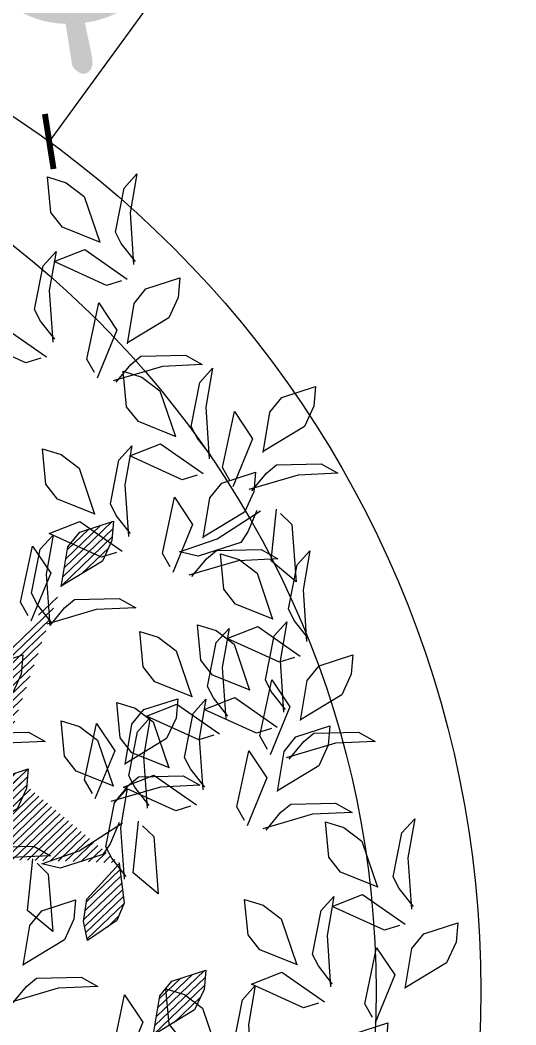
# Model space of a CAD drawing. Header units: millimetres. Extents: x 29001 to 40804, y -8833 to -5892.
# Drawn here: x 29862.26 to 29871.71, y -8584.09 to -8564.96 of the extents above; entities that cross this region are included whole.
import ezdxf

# ---------------------------------------------------------------- set-up
doc = ezdxf.new("R2010")
doc.units = ezdxf.units.MM
doc.layers.get('0').update_dxf_attribs({"lineweight": 0})
doc.layers.get('Defpoints').update_dxf_attribs({"lineweight": 0})
for name, color, linetype, lineweight in [('250', 250, 'Continuous', 0), ('Auto_Tefriş', 32, 'Continuous', 0), ('saksı', 180, 'Continuous', 0), ('wipeout', 254, 'Continuous', 0)]:
    doc.layers.add(name, color=color, linetype=linetype, lineweight=lineweight)
doc.styles.add('AUTOBAN', font='')
doc.styles.get('AUTOBAN').set_extended_font_data('Helvetica Normal Tr')
doc.dimstyles.new('AUTO_DIM_1-20', dxfattribs={"dimtxt": 4, "dimasz": 0.75, "dimexe": 2, "dimexo": 10, "dimgap": 0.2, "dimtad": 1, "dimdec": 0, "dimrnd": 0.5, "dimdsep": 46, "dimtxsty": 'AUTOBAN', "dimblk": 'ARCHTICK', "dimcen": 2, "dimclrd": 256, "dimclre": 256, "dimclrt": 256, "dimadec": 0, "dimazin": 0, "dimtfac": 1, "dimtdec": 0, "dimtix": 1, "dimtofl": 0, "dimtmove": 1, "dimatfit": 3, "dimfxl": 1, "dimtolj": 1, "dimtzin": 0, "dimlwd": -1, "dimlwe": -1, "dimarcsym": 0})
pattern_1 = [(45, (-1654799.55744, 54995.25762), (-0.0105615167031, 0.0105615167031), [])]
pattern_2 = [(45, (-1654799.279671, 54994.033918), (-0.0105615167031, 0.0105615167031), [])]

# ---------------------------------------------------------------- blocks, each defined once
blk = doc.blocks.new('Sun köşe')
at = {"linetype": 'Continuous'}
blk.add_wipeout([(-42.093, 15.676), (-47.03, 16.293), (-53.326, 16.663), (-59.375, 16.169), (-63.572, 15.921), (-66.223, 19.81), (-65.912, 23.945), (-66.294, 27.175), (-67.465, 29.336), (-70.857, 33.594), (-71.967, 35.199), (-72.892, 36.742), (-73.755, 38.717), (-74.493, 42.544), (-74.861, 45.259), (-74.551, 47.913), (-74.302, 51.123), (-73.683, 53.715), (-71.335, 57.666), (-68.617, 61.739), (-65.714, 65.381), (-61.885, 68.961), (-59.6, 70.628), (-57.315, 71.924), (-53.796, 73.467), (-49.413, 74.641), (-46.388, 74.949), (-42.376, 75.628), (-38.858, 75.937), (-34.105, 75.752), (-29.6, 74.827), (-26.145, 73.963), (-21.145, 73.901), (-16.948, 73.902), (-14.109, 73.284), (-12.505, 73.038), (-9.866, 71.44), (-8.088, 71.243), (-4.534, 70.65), (0.601, 69.663), (3.958, 68.281), (7.808, 66.207), (11.066, 64.134), (14.521, 62.06), (18.37, 59.591), (20.641, 58.307), (24.984, 55.543), (27.748, 53.37), (29.821, 51.297), (32.781, 48.531), (35.249, 46.26), (36.63, 44.878), (38.407, 43.1), (46.311, 33.412), (46.904, 32.82), (50.653, 27.29), (53.021, 23.537), (55.585, 18.205), (58.247, 12.576), (60.812, 7.836), (62.389, 2.701), (63.768, -2.83), (65.872, -11.856), (67.742, -22.423), (68.033, -29.632), (67.14, -36.446), (66.347, -41.187), (65.751, -45.532), (63.378, -50.47), (60.709, -55.111), (53.198, -63.407), (50.432, -64.79), (45.987, -66.469), (41.542, -67.555), (38.58, -67.753), (34.333, -67.457), (30.68, -65.779), (25.152, -63.211), (21.895, -60.347), (18.539, -57.187), (16.072, -55.311), (14.294, -55.706), (11.923, -56.892), (9.949, -55.114), (10.247, -52.448), (11.928, -48.399), (12.622, -44.547), (11.045, -40.4), (10.158, -36.548), (9.47, -31.512), (9.573, -25.883), (8.194, -19.365), (7.012, -14.625), (4.646, -9.292), (2.377, -4.651), (-3, 1.721), (-7.539, 6.461), (-14.153, 11.3), (-20.57, 14.558), (-29.753, 16.632), (-36.467, 17.224)], dxfattribs=at).dxf.layer = 'wipeout'
at = {"layer": 'Auto_Tefriş'}
for radius in [105.355, 104.355, 95.499]:
    blk.add_arc((-38.349, -31.299), radius, 0, 90, dxfattribs=at)
blk = doc.blocks.new('U1')
at = {"lineweight": 0}
h = blk.add_hatch(dxfattribs=at)
h.set_pattern_fill('ANSI31', color=63, scale=0.11949, style=0)
h.set_pattern_definition(pattern_1)
edge = h.paths.add_edge_path()
edge.add_line((-2359700.9468, 78421.3569), (-2359700.9309, 78421.4671))
edge.add_line((-2359700.9309, 78421.4671), (-2359700.8989, 78421.5079))
edge.add_line((-2359700.8989, 78421.5079), (-2359700.8066, 78421.5399))
edge.add_line((-2359700.8066, 78421.5399), (-2359700.8101, 78421.4866))
edge.add_line((-2359700.8101, 78421.4866), (-2359700.835, 78421.4298))
edge.add_line((-2359700.835, 78421.4298), (-2359700.9468, 78421.3589))
edge.add_line((-2359701.2277, 78421.5763), (-2359701.2117, 78421.6866))
edge.add_line((-2359701.2117, 78421.6866), (-2359701.1798, 78421.7274))
edge.add_line((-2359701.1798, 78421.7274), (-2359701.0874, 78421.7593))
edge.add_line((-2359701.0874, 78421.7593), (-2359701.091, 78421.7061))
edge.add_line((-2359701.091, 78421.7061), (-2359701.1159, 78421.6493))
edge.add_line((-2359701.1159, 78421.6493), (-2359701.2277, 78421.5783))
edge.add_line((-2359701.6141, 78421.9584), (-2359701.7183, 78421.9977))
edge.add_line((-2359701.7183, 78421.9977), (-2359701.7513, 78422.0377))
edge.add_line((-2359701.7513, 78422.0377), (-2359701.7626, 78422.1347))
edge.add_line((-2359701.7626, 78422.1347), (-2359701.7114, 78422.1198))
edge.add_line((-2359701.7114, 78422.1198), (-2359701.6613, 78422.0833))
edge.add_line((-2359701.6613, 78422.0833), (-2359701.6161, 78421.9588))
edge.add_line((-2359701.8674, 78421.4415), (-2359701.8516, 78421.3312))
edge.add_line((-2359701.8516, 78421.3312), (-2359701.8707, 78421.283))
edge.add_line((-2359701.8707, 78421.283), (-2359701.9503, 78421.2263))
edge.add_line((-2359701.9503, 78421.2263), (-2359701.9619, 78421.2784))
edge.add_line((-2359701.9619, 78421.2784), (-2359701.9541, 78421.3399))
edge.add_line((-2359701.9541, 78421.3399), (-2359701.8668, 78421.4396))
edge.add_line((-2359701.497, 78421.0393), (-2359701.4812, 78420.9291))
edge.add_line((-2359701.4812, 78420.9291), (-2359701.5003, 78420.8809))
edge.add_line((-2359701.5003, 78420.8809), (-2359701.5799, 78420.8242))
edge.add_line((-2359701.5799, 78420.8242), (-2359701.5915, 78420.8763))
edge.add_line((-2359701.5915, 78420.8763), (-2359701.5837, 78420.9378))
edge.add_line((-2359701.5837, 78420.9378), (-2359701.4964, 78421.0375))
edge.add_line((-2359700.7266, 78422.0401), (-2359700.7107, 78422.1503))
edge.add_line((-2359700.7107, 78422.1503), (-2359700.6787, 78422.1911))
edge.add_line((-2359700.6787, 78422.1911), (-2359700.5864, 78422.2231))
edge.add_line((-2359700.5864, 78422.2231), (-2359700.5899, 78422.1698))
edge.add_line((-2359700.5899, 78422.1698), (-2359700.6148, 78422.1131))
edge.add_line((-2359700.6148, 78422.1131), (-2359700.7266, 78422.0421))
at = {"lineweight": 0, "true_color": 0xf9de58}
h = blk.add_hatch(dxfattribs=at)
h.set_pattern_fill('ANSI31', color=41, scale=0.11949, style=0)
h.set_pattern_definition(pattern_1)
edge = h.paths.add_edge_path()
edge.add_line((-2359701.3172, 78421.8994), (-2359701.3012, 78422.0097))
edge.add_line((-2359701.3012, 78422.0097), (-2359701.2693, 78422.0505))
edge.add_line((-2359701.2693, 78422.0505), (-2359701.1769, 78422.0824))
edge.add_line((-2359701.1769, 78422.0824), (-2359701.1805, 78422.0292))
edge.add_line((-2359701.1805, 78422.0292), (-2359701.2054, 78421.9724))
edge.add_line((-2359701.2054, 78421.9724), (-2359701.3172, 78421.9014))
edge.add_line((-2359701.4545, 78421.5371), (-2359701.5587, 78421.5764))
edge.add_line((-2359701.5587, 78421.5764), (-2359701.5917, 78421.6164))
edge.add_line((-2359701.5917, 78421.6164), (-2359701.603, 78421.7135))
edge.add_line((-2359701.603, 78421.7135), (-2359701.5518, 78421.6985))
edge.add_line((-2359701.5518, 78421.6985), (-2359701.5017, 78421.662))
edge.add_line((-2359701.5017, 78421.662), (-2359701.4564, 78421.5375))
edge.add_line((-2359701.2863, 78421.2947), (-2359701.2705, 78421.1844))
edge.add_line((-2359701.2705, 78421.1844), (-2359701.2896, 78421.1362))
edge.add_line((-2359701.2896, 78421.1362), (-2359701.3692, 78421.0795))
edge.add_line((-2359701.3692, 78421.0795), (-2359701.3808, 78421.1316))
edge.add_line((-2359701.3808, 78421.1316), (-2359701.373, 78421.1931))
edge.add_line((-2359701.373, 78421.1931), (-2359701.2857, 78421.2928))
edge.add_line((-2359700.5519, 78421.2883), (-2359700.5361, 78421.178))
edge.add_line((-2359700.5361, 78421.178), (-2359700.5553, 78421.1298))
edge.add_line((-2359700.5553, 78421.1298), (-2359700.6348, 78421.0732))
edge.add_line((-2359700.6348, 78421.0732), (-2359700.6464, 78421.1252))
edge.add_line((-2359700.6464, 78421.1252), (-2359700.6386, 78421.1867))
edge.add_line((-2359700.6386, 78421.1867), (-2359700.5513, 78421.2864))
at = {"lineweight": 0, "true_color": 0x6c822b}
h = blk.add_hatch(dxfattribs=at)
h.set_pattern_fill('ANSI31', color=67, scale=0.11949, style=0)
h.set_pattern_definition(pattern_2)
edge = h.paths.add_edge_path()
edge.add_line((-2359700.669, 78420.1332), (-2359700.6531, 78420.2434))
edge.add_line((-2359700.6531, 78420.2434), (-2359700.6211, 78420.2842))
edge.add_line((-2359700.6211, 78420.2842), (-2359700.5288, 78420.3162))
edge.add_line((-2359700.5288, 78420.3162), (-2359700.5324, 78420.2629))
edge.add_line((-2359700.5324, 78420.2629), (-2359700.5572, 78420.2061))
edge.add_line((-2359700.5572, 78420.2061), (-2359700.6691, 78420.1352))
edge.add_line((-2359700.9499, 78420.3526), (-2359700.934, 78420.4629))
edge.add_line((-2359700.934, 78420.4629), (-2359700.902, 78420.5037))
edge.add_line((-2359700.902, 78420.5037), (-2359700.8097, 78420.5356))
edge.add_line((-2359700.8097, 78420.5356), (-2359700.8132, 78420.4824))
edge.add_line((-2359700.8132, 78420.4824), (-2359700.8381, 78420.4256))
edge.add_line((-2359700.8381, 78420.4256), (-2359700.9499, 78420.3546))
edge.add_line((-2359701.3364, 78420.7347), (-2359701.4406, 78420.774))
edge.add_line((-2359701.4406, 78420.774), (-2359701.4736, 78420.814))
edge.add_line((-2359701.4736, 78420.814), (-2359701.4849, 78420.911))
edge.add_line((-2359701.4849, 78420.911), (-2359701.4336, 78420.8961))
edge.add_line((-2359701.4336, 78420.8961), (-2359701.3835, 78420.8596))
edge.add_line((-2359701.3835, 78420.8596), (-2359701.3383, 78420.7351))
edge.add_line((-2359701.5896, 78420.2178), (-2359701.5738, 78420.1075))
edge.add_line((-2359701.5738, 78420.1075), (-2359701.5929, 78420.0593))
edge.add_line((-2359701.5929, 78420.0593), (-2359701.6725, 78420.0026))
edge.add_line((-2359701.6725, 78420.0026), (-2359701.6841, 78420.0547))
edge.add_line((-2359701.6841, 78420.0547), (-2359701.6763, 78420.1162))
edge.add_line((-2359701.6763, 78420.1162), (-2359701.589, 78420.2159))
edge.add_line((-2359701.2192, 78419.8156), (-2359701.2034, 78419.7054))
edge.add_line((-2359701.2034, 78419.7054), (-2359701.2226, 78419.6572))
edge.add_line((-2359701.2226, 78419.6572), (-2359701.3021, 78419.6005))
edge.add_line((-2359701.3021, 78419.6005), (-2359701.3138, 78419.6526))
edge.add_line((-2359701.3138, 78419.6526), (-2359701.3059, 78419.7141))
edge.add_line((-2359701.3059, 78419.7141), (-2359701.2186, 78419.8138))
edge.add_line((-2359700.4488, 78420.8164), (-2359700.4329, 78420.9266))
edge.add_line((-2359700.4329, 78420.9266), (-2359700.4009, 78420.9674))
edge.add_line((-2359700.4009, 78420.9674), (-2359700.3086, 78420.9994))
edge.add_line((-2359700.3086, 78420.9994), (-2359700.3122, 78420.9461))
edge.add_line((-2359700.3122, 78420.9461), (-2359700.337, 78420.8894))
edge.add_line((-2359700.337, 78420.8894), (-2359700.4489, 78420.8184))
h = blk.add_hatch(dxfattribs=at)
h.set_pattern_fill('ANSI31', color=67, scale=0.11949, style=0)
h.set_pattern_definition(pattern_2)
edge = h.paths.add_edge_path()
edge.add_line((-2359701.0394, 78420.6757), (-2359701.0235, 78420.786))
edge.add_line((-2359701.0235, 78420.786), (-2359700.9915, 78420.8268))
edge.add_line((-2359700.9915, 78420.8268), (-2359700.8992, 78420.8587))
edge.add_line((-2359700.8992, 78420.8587), (-2359700.9027, 78420.8055))
edge.add_line((-2359700.9027, 78420.8055), (-2359700.9276, 78420.7487))
edge.add_line((-2359700.9276, 78420.7487), (-2359701.0394, 78420.6777))
edge.add_line((-2359701.1767, 78420.3134), (-2359701.2809, 78420.3527))
edge.add_line((-2359701.2809, 78420.3527), (-2359701.3139, 78420.3927))
edge.add_line((-2359701.3139, 78420.3927), (-2359701.3252, 78420.4898))
edge.add_line((-2359701.3252, 78420.4898), (-2359701.274, 78420.4748))
edge.add_line((-2359701.274, 78420.4748), (-2359701.2239, 78420.4383))
edge.add_line((-2359701.2239, 78420.4383), (-2359701.1787, 78420.3138))
edge.add_line((-2359701.0085, 78420.071), (-2359700.9927, 78419.9607))
edge.add_line((-2359700.9927, 78419.9607), (-2359701.0119, 78419.9125))
edge.add_line((-2359701.0119, 78419.9125), (-2359701.0914, 78419.8558))
edge.add_line((-2359701.0914, 78419.8558), (-2359701.103, 78419.9079))
edge.add_line((-2359701.103, 78419.9079), (-2359701.0952, 78419.9694))
edge.add_line((-2359701.0952, 78419.9694), (-2359701.0079, 78420.0691))
edge.add_line((-2359700.2742, 78420.0646), (-2359700.2584, 78419.9543))
edge.add_line((-2359700.2584, 78419.9543), (-2359700.2775, 78419.9061))
edge.add_line((-2359700.2775, 78419.9061), (-2359700.3571, 78419.8495))
edge.add_line((-2359700.3571, 78419.8495), (-2359700.3687, 78419.9015))
edge.add_line((-2359700.3687, 78419.9015), (-2359700.3609, 78419.963))
edge.add_line((-2359700.3609, 78419.963), (-2359700.2736, 78420.0627))
at = {"color": 67, "lineweight": 0, "true_color": 0x6c822b}
for points in [[(-2359700.758, 78422.7181), (-2359700.7981, 78422.7669), (-2359700.8149, 78422.7979), (-2359700.7937, 78422.9187), (-2359700.7595, 78422.9584), (-2359700.7759, 78422.8511), (-2359700.7633, 78422.7102)], [(-2359700.5785, 78422.882), (-2359700.6192, 78422.8684), (-2359700.7638, 78422.9304), (-2359700.6808, 78422.9649), (-2359700.5625, 78422.8861)], [(-2359700.647, 78422.6288), (-2359700.6691, 78422.6656), (-2359700.6397, 78422.8202), (-2359700.5881, 78422.7466), (-2359700.6397, 78422.6141)], [(-2359700.7956, 78422.665), (-2359700.8363, 78422.6514), (-2359700.9809, 78422.7134), (-2359700.8979, 78422.7479), (-2359700.7796, 78422.669)], [(-2359700.5871, 78422.6035), (-2359700.548, 78422.6532), (-2359700.5214, 78422.6763), (-2359700.3989, 78422.6816), (-2359700.3527, 78422.6567), (-2359700.461, 78422.6496), (-2359700.596, 78422.6071)], [(-2359700.4201, 78422.458), (-2359700.5243, 78422.4973), (-2359700.5572, 78422.5373), (-2359700.5686, 78422.6343), (-2359700.5173, 78422.6194), (-2359700.4672, 78422.5829), (-2359700.422, 78422.4584)], [(-2359700.5395, 78422.1903), (-2359700.5796, 78422.2391), (-2359700.5964, 78422.2701), (-2359700.5752, 78422.3909), (-2359700.541, 78422.4306), (-2359700.5574, 78422.3233), (-2359700.5449, 78422.1824)], [(-2359700.36, 78422.3542), (-2359700.4007, 78422.3406), (-2359700.5453, 78422.4026), (-2359700.4623, 78422.4371), (-2359700.3441, 78422.3583)], [(-2359700.6372, 78422.241), (-2359700.7414, 78422.2803), (-2359700.7744, 78422.3203), (-2359700.7857, 78422.4173), (-2359700.7344, 78422.4024), (-2359700.6843, 78422.3659), (-2359700.6391, 78422.2413)], [(-2359700.4286, 78422.101), (-2359700.4507, 78422.1378), (-2359700.4212, 78422.2924), (-2359700.3697, 78422.2188), (-2359700.4212, 78422.0863)], [(-2359700.1942, 78422.2604), (-2359700.2176, 78422.2017), (-2359700.2367, 78422.1721), (-2359700.3527, 78422.1324), (-2359700.404, 78422.1432), (-2359700.3021, 78422.1806), (-2359700.1846, 78422.2595)], [(-2359700.5771, 78422.1372), (-2359700.6178, 78422.1236), (-2359700.7624, 78422.1856), (-2359700.6795, 78422.2201), (-2359700.5612, 78422.1412)], [(-2359700.7266, 78422.0401), (-2359700.7107, 78422.1503), (-2359700.6787, 78422.1911), (-2359700.5864, 78422.2231), (-2359700.5899, 78422.1698), (-2359700.6148, 78422.1131), (-2359700.7266, 78422.0421)], [(-2359700.7502, 78421.9414), (-2359700.7903, 78421.9902), (-2359700.8071, 78422.0212), (-2359700.786, 78422.142), (-2359700.7518, 78422.1817), (-2359700.7681, 78422.0744), (-2359700.7556, 78421.9335)], [(-2359700.3687, 78422.0757), (-2359700.3296, 78422.1254), (-2359700.303, 78422.1485), (-2359700.1805, 78422.1538), (-2359700.1343, 78422.129), (-2359700.2426, 78422.1219), (-2359700.3775, 78422.0793)], [(-2359700.815, 78421.9591), (-2359700.8371, 78421.9959), (-2359700.8076, 78422.1505), (-2359700.7561, 78422.0769), (-2359700.8076, 78421.9444)], [(-2359700.1432, 78421.9636), (-2359700.2474, 78422.0029), (-2359700.2804, 78422.0429), (-2359700.2917, 78422.1399), (-2359700.2404, 78422.125), (-2359700.1903, 78422.0885), (-2359700.1451, 78421.964)], [(-2359700.755, 78421.9338), (-2359700.716, 78421.9835), (-2359700.6893, 78422.0066), (-2359700.5668, 78422.0119), (-2359700.5207, 78421.9871), (-2359700.629, 78421.98), (-2359700.7639, 78421.9374)], [(-2359700.2023, 78421.7679), (-2359700.3065, 78421.8072), (-2359700.3395, 78421.8472), (-2359700.3508, 78421.9443), (-2359700.2996, 78421.9293), (-2359700.2495, 78421.8928), (-2359700.2042, 78421.7683)], [(-2359700.2626, 78421.6959), (-2359700.3027, 78421.7447), (-2359700.3195, 78421.7757), (-2359700.2983, 78421.8965), (-2359700.2641, 78421.9362), (-2359700.2805, 78421.8289), (-2359700.268, 78421.688)], [(-2359700.0831, 78421.8598), (-2359700.1238, 78421.8462), (-2359700.2684, 78421.9082), (-2359700.1854, 78421.9427), (-2359700.0672, 78421.8639)], [(-2359700.1046, 78421.7173), (-2359700.1447, 78421.7661), (-2359700.1615, 78421.7971), (-2359700.1403, 78421.9179), (-2359700.1061, 78421.9576), (-2359700.1225, 78421.8503), (-2359700.11, 78421.7094)], [(-2359700.3603, 78421.7466), (-2359700.4645, 78421.7859), (-2359700.4975, 78421.8259), (-2359700.5088, 78421.9229), (-2359700.4576, 78421.908), (-2359700.4074, 78421.8715), (-2359700.3622, 78421.7469)], [(-2359700.9679, 78421.6691), (-2359700.9519, 78421.7793), (-2359700.92, 78421.8201), (-2359700.8276, 78421.8521), (-2359700.8312, 78421.7988), (-2359700.856, 78421.7421), (-2359700.9679, 78421.6711)], [(-2359700.1517, 78421.6066), (-2359700.1738, 78421.6434), (-2359700.1443, 78421.798), (-2359700.0928, 78421.7244), (-2359700.1443, 78421.5919)], [(-2359700.541, 78421.5578), (-2359700.5251, 78421.668), (-2359700.4931, 78421.7088), (-2359700.4008, 78421.7408), (-2359700.4043, 78421.6875), (-2359700.4292, 78421.6308), (-2359700.5411, 78421.5598)], [(-2359700.3217, 78421.5003), (-2359700.3618, 78421.5491), (-2359700.3786, 78421.5801), (-2359700.3575, 78421.7009), (-2359700.3233, 78421.7406), (-2359700.3396, 78421.6333), (-2359700.3271, 78421.4923)], [(-2359700.1422, 78421.6642), (-2359700.1829, 78421.6506), (-2359700.3275, 78421.7126), (-2359700.2446, 78421.7471), (-2359700.1263, 78421.6682)], [(-2359700.4194, 78421.5509), (-2359700.5236, 78421.5902), (-2359700.5566, 78421.6302), (-2359700.5679, 78421.7273), (-2359700.5167, 78421.7123), (-2359700.4666, 78421.6758), (-2359700.4213, 78421.5513)], [(-2359700.4733, 78421.447), (-2359700.5135, 78421.4958), (-2359700.5302, 78421.5268), (-2359700.5091, 78421.6476), (-2359700.4749, 78421.6873), (-2359700.4913, 78421.58), (-2359700.4787, 78421.4391)], [(-2359700.571, 78421.4976), (-2359700.6752, 78421.5369), (-2359700.7082, 78421.5769), (-2359700.7195, 78421.674), (-2359700.6683, 78421.659), (-2359700.6182, 78421.6225), (-2359700.5729, 78421.498)], [(-2359700.6294, 78421.4768), (-2359700.6515, 78421.5136), (-2359700.622, 78421.6682), (-2359700.5705, 78421.5946), (-2359700.622, 78421.4621)], [(-2359700.1224, 78421.492), (-2359700.1065, 78421.6022), (-2359700.0745, 78421.643), (-2359699.9822, 78421.675), (-2359699.9858, 78421.6217), (-2359700.0106, 78421.5649), (-2359700.1225, 78421.4939)], [(-2359700.9963, 78421.5628), (-2359700.9572, 78421.6125), (-2359700.9306, 78421.6356), (-2359700.8081, 78421.6409), (-2359700.7619, 78421.6161), (-2359700.8702, 78421.609), (-2359701.0052, 78421.5664)], [(-2359700.2108, 78421.411), (-2359700.2329, 78421.4478), (-2359700.2034, 78421.6024), (-2359700.1519, 78421.5288), (-2359700.2034, 78421.3963)], [(-2359700.9468, 78421.3569), (-2359700.9309, 78421.4671), (-2359700.8989, 78421.5079), (-2359700.8066, 78421.5399), (-2359700.8101, 78421.4866), (-2359700.835, 78421.4298), (-2359700.9468, 78421.3589)], [(-2359700.5695, 78421.4515), (-2359700.5304, 78421.5012), (-2359700.5038, 78421.5243), (-2359700.3813, 78421.5296), (-2359700.3351, 78421.5048), (-2359700.4434, 78421.4977), (-2359700.5783, 78421.4551)], [(-2359700.3594, 78421.4472), (-2359700.4001, 78421.4335), (-2359700.5447, 78421.4956), (-2359700.4617, 78421.5301), (-2359700.3434, 78421.4512)], [(-2359700.5325, 78421.2513), (-2359700.5726, 78421.3002), (-2359700.5894, 78421.3311), (-2359700.5682, 78421.4519), (-2359700.534, 78421.4917), (-2359700.5504, 78421.3844), (-2359700.5378, 78421.2434)], [(-2359700.1509, 78421.3857), (-2359700.1118, 78421.4354), (-2359700.0852, 78421.4584), (-2359699.9627, 78421.4638), (-2359699.9165, 78421.4389), (-2359700.0248, 78421.4318), (-2359700.1598, 78421.3892)], [(-2359700.5546, 78421.3983), (-2359700.5781, 78421.3396), (-2359700.5971, 78421.3099), (-2359700.7131, 78421.2703), (-2359700.7644, 78421.2811), (-2359700.6625, 78421.3184), (-2359700.5451, 78421.3974)], [(-2359700.49, 78421.3909), (-2359700.4584, 78421.3618), (-2359700.4431, 78421.2052), (-2359700.5133, 78421.2613), (-2359700.5012, 78421.4029)], [(-2359700.9752, 78421.2506), (-2359700.9362, 78421.3003), (-2359700.9096, 78421.3234), (-2359700.787, 78421.3287), (-2359700.7409, 78421.3038), (-2359700.8492, 78421.2967), (-2359700.9841, 78421.2542)], [(-2359700.7773, 78421.2824), (-2359700.7458, 78421.2533), (-2359700.7304, 78421.0967), (-2359700.8006, 78421.1528), (-2359700.7886, 78421.2944)], [(-2359700.0577, 78421.0187), (-2359700.162, 78421.058), (-2359700.1949, 78421.098), (-2359700.2062, 78421.1951), (-2359700.155, 78421.1801), (-2359700.1049, 78421.1436), (-2359700.0597, 78421.0191)], [(-2359699.9601, 78420.968), (-2359700.0002, 78421.0169), (-2359700.017, 78421.0479), (-2359699.9958, 78421.1687), (-2359699.9616, 78421.2084), (-2359699.978, 78421.1011), (-2359699.9655, 78420.9601)], [(-2359700.4488, 78420.8164), (-2359700.4329, 78420.9266), (-2359700.4009, 78420.9674), (-2359700.3086, 78420.9994), (-2359700.3122, 78420.9461), (-2359700.337, 78420.8894), (-2359700.4489, 78420.8184)], [(-2359699.9977, 78420.915), (-2359700.0384, 78420.9013), (-2359700.183, 78420.9634), (-2359700.1, 78420.9979), (-2359699.9817, 78420.919)], [(-2359700.838, 78420.895), (-2359700.7989, 78420.9447), (-2359700.7723, 78420.9677), (-2359700.6498, 78420.973), (-2359700.6036, 78420.9482), (-2359700.7119, 78420.9411), (-2359700.8468, 78420.8985)], [(-2359700.2685, 78420.7698), (-2359700.3727, 78420.8091), (-2359700.4057, 78420.8491), (-2359700.417, 78420.9461), (-2359700.3657, 78420.9312), (-2359700.3156, 78420.8947), (-2359700.2704, 78420.7702)], [(-2359700.1708, 78420.7191), (-2359700.2109, 78420.768), (-2359700.2277, 78420.7989), (-2359700.2065, 78420.9197), (-2359700.1723, 78420.9595), (-2359700.1887, 78420.8522), (-2359700.1762, 78420.7112)], [(-2359700.5372, 78420.7354), (-2359700.5593, 78420.7722), (-2359700.5298, 78420.9268), (-2359700.4783, 78420.8532), (-2359700.5298, 78420.7207)]]:
    blk.add_lwpolyline(points, dxfattribs=at)
at = {"color": 63, "lineweight": 0}
for points in [[(-2359700.3002, 78421.6428), (-2359700.3409, 78421.6292), (-2359700.4855, 78421.6912), (-2359700.4026, 78421.7257), (-2359700.2843, 78421.6468)], [(-2359700.5519, 78421.2883), (-2359700.5361, 78421.178), (-2359700.5553, 78421.1298), (-2359700.6348, 78421.0732), (-2359700.6464, 78421.1252), (-2359700.6386, 78421.1867), (-2359700.5513, 78421.2864)], [(-2359700.8095, 78421.0012), (-2359700.7936, 78421.1115), (-2359700.7616, 78421.1523), (-2359700.6693, 78421.1842), (-2359700.6728, 78421.131), (-2359700.6977, 78421.0742), (-2359700.8096, 78421.0032)]]:
    blk.add_lwpolyline(points, dxfattribs=at)
at = {"layer": '250', "lineweight": 0}
for points in [[(-2359700.5408, 78422.9351), (-2359700.581, 78422.9839), (-2359700.5978, 78423.0149), (-2359700.5766, 78423.1357), (-2359700.5424, 78423.1754), (-2359700.5588, 78423.0681), (-2359700.5462, 78422.9272)], [(-2359700.6385, 78422.9858), (-2359700.7427, 78423.0251), (-2359700.7757, 78423.0651), (-2359700.787, 78423.1621), (-2359700.7358, 78423.1472), (-2359700.6857, 78423.1107), (-2359700.6404, 78422.9861)], [(-2359700.5587, 78422.7098), (-2359700.5427, 78422.82), (-2359700.5108, 78422.8608), (-2359700.4184, 78422.8928), (-2359700.422, 78422.8395), (-2359700.4468, 78422.7828), (-2359700.5587, 78422.7118)], [(-2359700.3224, 78422.4073), (-2359700.3625, 78422.4561), (-2359700.3793, 78422.4871), (-2359700.3581, 78422.6079), (-2359700.3239, 78422.6476), (-2359700.3403, 78422.5403), (-2359700.3278, 78422.3994)], [(-2359700.1806, 78422.42), (-2359700.1646, 78422.5302), (-2359700.1327, 78422.571), (-2359700.0403, 78422.603), (-2359700.0439, 78422.5497), (-2359700.0687, 78422.4929), (-2359700.1806, 78422.4219)], [(-2359700.2689, 78422.339), (-2359700.291, 78422.3758), (-2359700.2616, 78422.5304), (-2359700.21, 78422.4568), (-2359700.2616, 78422.3243)], [(-2359700.209, 78422.3137), (-2359700.1699, 78422.3634), (-2359700.1433, 78422.3864), (-2359700.0208, 78422.3918), (-2359699.9746, 78422.3669), (-2359700.0829, 78422.3598), (-2359700.2179, 78422.3172)], [(-2359700.3402, 78422.182), (-2359700.3243, 78422.2922), (-2359700.2923, 78422.333), (-2359700.2, 78422.365), (-2359700.2035, 78422.3117), (-2359700.2284, 78422.255), (-2359700.3402, 78422.184)], [(-2359700.1295, 78422.2531), (-2359700.098, 78422.224), (-2359700.0826, 78422.0674), (-2359700.1528, 78422.1235), (-2359700.1408, 78422.2651)], [(-2359700.0455, 78421.9129), (-2359700.0856, 78421.9617), (-2359700.1024, 78421.9927), (-2359700.0812, 78422.1135), (-2359700.047, 78422.1532), (-2359700.0634, 78422.0459), (-2359700.0509, 78421.905)], [(-2359700.0633, 78421.6876), (-2359700.0474, 78421.7978), (-2359700.0154, 78421.8386), (-2359699.9231, 78421.8706), (-2359699.9266, 78421.8173), (-2359699.9515, 78421.7606), (-2359700.0633, 78421.6896)], [(-2359700.0918, 78421.5813), (-2359700.0527, 78421.631), (-2359700.0261, 78421.6541), (-2359699.9036, 78421.6594), (-2359699.8574, 78421.6346), (-2359699.9657, 78421.6275), (-2359700.1006, 78421.5849)], [(-2359699.8406, 78421.2357), (-2359699.9448, 78421.275), (-2359699.9778, 78421.315), (-2359699.9891, 78421.4121), (-2359699.9379, 78421.3971), (-2359699.8878, 78421.3606), (-2359699.8426, 78421.2361)], [(-2359699.743, 78421.1851), (-2359699.7831, 78421.2339), (-2359699.7999, 78421.2649), (-2359699.7787, 78421.3857), (-2359699.7445, 78421.4254), (-2359699.7609, 78421.3181), (-2359699.7483, 78421.1772)], [(-2359699.7806, 78421.132), (-2359699.8213, 78421.1184), (-2359699.9659, 78421.1804), (-2359699.8829, 78421.2149), (-2359699.7646, 78421.136)], [(-2359699.7608, 78420.9598), (-2359699.7448, 78421.07), (-2359699.7129, 78421.1108), (-2359699.6206, 78421.1427), (-2359699.6241, 78421.0895), (-2359699.649, 78421.0327), (-2359699.7608, 78420.9617)], [(-2359699.8491, 78420.8788), (-2359699.8712, 78420.9156), (-2359699.8418, 78421.0702), (-2359699.7902, 78420.9966), (-2359699.8418, 78420.8641)], [(-2359699.9467, 78420.6822), (-2359699.9307, 78420.7924), (-2359699.8988, 78420.8332), (-2359699.8064, 78420.8652), (-2359699.81, 78420.8119), (-2359699.8349, 78420.7551), (-2359699.9467, 78420.6841)]]:
    blk.add_lwpolyline(points, dxfattribs=at)
blk = doc.blocks.new('_ArchTick')
at = {"color": 0, "linetype": 'ByBlock', "const_width": 0.15}
blk.add_lwpolyline([(-0.5, -0.5), (0.5, 0.5)], dxfattribs=at)
blk = doc.blocks.new('*D149')
at = {"transparency": 16777216}
for p, q in [((724.99, -2235.906), (718.024, -2245.475)), ((706.253, -2263.645), (706.253, -2259.645)), ((704.253, -2261.645), (708.253, -2261.645))]:
    blk.add_line(p, q, dxfattribs=at)
at = {"layer": 'Defpoints', "color": 0, "transparency": 16777216}
for p in [(718.024, -2245.475), (694.482, -2277.814)]:
    blk.add_point(p, dxfattribs=at)
at = {"transparency": 16777216, "xscale": 0.75, "yscale": 0.75, "zscale": 0.75, "rotation": 233.9461711948495}
blk.add_blockref('_ArchTick', (718.024, -2245.475), dxfattribs=at)
at = {"transparency": 16777216, "insert": (720.09, -2238.731), "char_height": 4, "attachment_point": 5, "rotation": 53.9462, "style": 'AUTOBAN'}
blk.add_mtext('\\A1;∅40', dxfattribs=at)
blk = doc.blocks.new('MOBİLYALAR')
at = {"linetype": 'Continuous', "xscale": -1, "rotation": 66.41220874877737}
blk.add_blockref('Sun köşe', (786.954, -2246.182), dxfattribs=at)
at = {"layer": 'saksı'}
for radius in [20, 18]:
    blk.add_circle((706.253, -2261.645), radius, dxfattribs=at)
at = {"lineweight": 0, "extrusion": (-7.374e-13, 3.02e-14, -1), "xscale": -6.952506840120365, "yscale": 6.9525068401204, "zscale": 6.952506840120427, "rotation": 1.175259469639318}
blk.add_blockref('U1', (-16391919.403, -883864.344), dxfattribs=at)
dim = blk.add_diameter_dim_2p(p1=(694.482, -2277.814), p2=(718.024, -2245.475), dimstyle='AUTO_DIM_1-20')
dim.commit()
dim.dimension.update_dxf_attribs({"geometry": '*D149', "text_midpoint": (720.09, -2238.731)})

msp = doc.modelspace()

# ---------------------------------------------------------------- block references
at = {"color": 6}
msp.add_blockref('MOBİLYALAR', (29144.792, -6321.799), dxfattribs=at)

doc.saveas('drawing.dxf')
